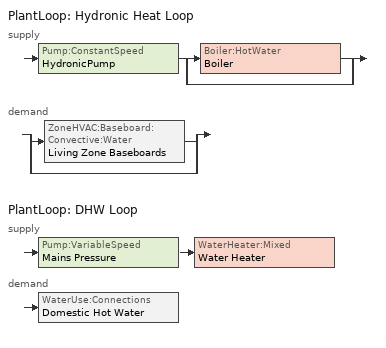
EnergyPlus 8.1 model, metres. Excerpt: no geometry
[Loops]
PlantLoop 'Hydronic Heat Loop'
 supply: Pump:ConstantSpeed 'HydronicPump' > split
  | Boiler:HotWater 'Boiler'
  | bypass
 demand: split
  | ZoneHVAC:Baseboard:Convective:Water 'Living Zone Baseboards'
  | bypass
PlantLoop 'DHW Loop'
 supply: Pump:VariableSpeed 'Mains Pressure' > WaterHeater:Mixed 'Water Heater'
 demand: WaterUse:Connections 'Domestic Hot Water'
[EnergyManagementSystem:Sensor]
SensibleLoadPredicted: living; Zone Predicted Sensible Load to Setpoint Heat Transfer Rate
Tout: living; Zone Outdoor Air Drybulb Temperature
Tin: living; Zone Mean Air Temperature
Win: living; Zone Mean Air Humidity Ratio
Q_heat: Boiler; Boiler Gas Energy
HydronicPumpElec: HydronicPump; Pump Electric Energy
Boiler_RTF: Boiler; Boiler Part Load Ratio
Q_WH: Water Heater; Water Heater Gas Energy
[EnergyManagementSystem:ProgramCallingManager]
HydronicPumpElecConv: EndOfSystemTimestepBeforeHVACReporting; HydronicPumpElectricityConversionProgram
[EnergyManagementSystem:Program]
HydronicPumpElectricityConversionProgram: Set HydronicPumpElec=HydronicPumpElec*Boiler_RTF
[ZoneControl:Thermostat]
Living Zone Thermostat: Zone=living; Control Type Schedule=LivingZoneControl; Control 1=Living Zone Temperature SP
[ThermostatSetpoint:SingleHeating]
Living Zone Temperature SP: Heating Setpoint Temperature Schedule=HeatingSetPoint
[Sizing:Zone]
living: Zone Cooling Design Supply Air Temperature Input Method=SupplyAirTemperature; Zone Cooling Design Supply Air Temperature {C}=12.7778; Zone Heating Design Supply Air Temperature Input Method=SupplyAirTemperature; Zone Heating Design Supply Air Temperature {C}=48.8889; Zone Cooling Design Supply Air Humidity Ratio {kgWater/kgDryAir}=0.008; Zone Heating Design Supply Air Humidity Ratio {kgWater/kgDryAir}=0
[WaterUse:Equipment]
Name | Peak Flow rate {m^3/s} | Flow Rate Fraction Schedule | Target Temperature Schedule
Clothes Washer | 1.08055e-06 | ClothesWasher | CWWaterTempSchedule
Dishwasher | 3.95453e-07 | Dishwasher | DWWaterTempSchedule
Sinks | 2.13288e-06 | Sinks | SSBWaterTempSchedule
Showers | 3.79135e-06 | Showers | SSBWaterTempSchedule
Baths | 9.65901e-07 | Baths | SSBWaterTempSchedule
[EnergyManagementSystem:OutputVariable]
HydronicPump Electric Consumption: EMS Variable=HydronicPumpElec; Type of Data in Variable=Summed; Update Frequency=SystemTimestep; EMS Program or Subroutine=HydronicPumpElectricityConversionProgram; Units=J
[Sizing:Plant] Loop Type=Heating
Name | Design Loop Exit Temperature {C} | Loop Design Temperature Difference {deltaC}
Hydronic Heat Loop | 82.2222 | 11.1111
DHW Loop | 51.6667 | 5.55556
[PlantLoop] Fluid Type=Water; Maximum Loop Temperature {C}=100; Minimum Loop Temperature {C}=0; Load Distribution Scheme=Optimal
Name | Plant Equipment Operation Scheme | Maximum Loop Flow rate {m^3/s} | Minimum Loop Flow rate {m^3/s} | Plant Loop Volume {m} | Maximum Loop Flow Rate {m/s}  (This size represents the physical limitations to flow due to losses in the piping system. For BEopt we assume that the pipes are always adequately sized) | Minimum Loop Flow Rate {m^3/s} | Plant Loop Volume {m^3}
Hydronic Heat Loop | Hydronic Heat Loop Operation | autosize | 0 | autocalculate
DHW Loop | DHW Loop Operation |  |  |  | 0.01 | 0 | 0.003
[PlantEquipmentOperationSchemes]
Name | Control Scheme 1 | Control Scheme 1 Schedule
Hydronic Heat Loop Operation | Hydronic Heat Control Scheme | HeatingSeasonSchedule
DHW Loop Operation | DHW Control Scheme | AlwaysOn
[PlantEquipmentOperation:HeatingLoad] Load Range 1 Lower Limit {W}=0; Load Range 1 Upper Limit {W}=1000000000000000
Name | Priority Control 1 Equip List
Hydronic Heat Control Scheme | Hydronic Heat Plant Equipment
DHW Control Scheme | DHW Plant Equipment
[PlantEquipmentList]
Hydronic Heat Plant Equipment: Boiler
DHW Plant Equipment: Water Heater
[Pump:ConstantSpeed]
HydronicPump: Rated Flow rate {m^3/s}=6.05504e-05; Rated Pump Head {Pa}=179352; Rated Power Consumption {W}=autosize; Motor Efficiency=0.9; Fraction of Motor Inefficiencies to Fluid Stream=0; Pump Control Type=Intermittent
[Boiler:HotWater]
Boiler: Fuel Type=NaturalGas; Nomimal Capacity {W}=2813.01; Nominal Thermal Efficiency=0.8; Efficiency Curve Temperature Evaluation Variable (either "EnteringBoiler" or "LeavingBoiler")=LeavingBoiler; Normalized Boiler Efficiency Curve=NonCondensingBoilerEff; Design Water Outlet Temperature {C}=82.2222; Design Water Flow rate {m^3/s}=autosize; Minimum Part Load Ratio=0; Maximum Part Load Ratio=1.1; Optimum Part Load Ratio=1; Water Outlet Upper Temperature Limit {C}=99.9; Boiler Flow Mode=ConstantFlow; Parasitic Electric Load {W}=76
[SetpointManager:Scheduled] Control Variable=Temperature
Name | Schedule | Setpoint Node or NodeList
Hydronic Heat Loop Setpoint Manager | HydronicHeatSupplySetpoint | Hydronic Heat Supply Outlet Node
DHW Loop Setpoint Manager | DHWSupplySetpoint | DHW Supply Outlet Node
[ZoneHVAC:Baseboard:Convective:Water]
Living Zone Baseboards: Availability Schedule=HeatingSeasonSchedule; U-Factor Times Area Value {W/K}=202.537; Maximum Water Flow rate {m^3/s}=0.000121179; Convergence Tolerance=0.001
[Zone equipment]
living: Living Zone Baseboards
[Pump:VariableSpeed]
Mains Pressure: Rated Flow Rate {m^3/s}=0.01; Rated Pump Head {Pa}=1; Rated Power Consumption {W}=0; Motor Efficiency=1; Fraction of Motor Inefficiencies to Fluid Stream=0; Coefficient 1 of the Part Load Performance Curve=0; Coefficient 2 of the Part Load Performance Curve=1; Coefficient 3 of the Part Load Performance Curve=0; Coefficient 4 of the Part Load Performance Curve=0; Minimum Flow Rate {m^3/s}=0; Pump Control Type=Intermittent
[WaterHeater:Mixed]
Water Heater: 0.143846, WaterHeaterSP1Schedule, 2, 99, Modulate, 11724, 0, 0, 0, NaturalGas, 0.773298, Zone, living, 4.15693, 1, 4.15693, 1, 1, 1, autosize, 1.5
[WaterUse:Connections]
Domestic Hot Water: Drain Water Heat Exchanger Type=None; Water Use Equipment 1=Sinks; Water Use Equipment 2=Showers; Water Use Equipment 3=Clothes Washer; Water Use Equipment 4=Dishwasher; Water Use Equipment 5=Baths
[Schedule:Constant]
Name | Schedule Type | Hourly Value
AlwaysOn | FRACTION | 1
CWWaterTempSchedule | TEMPERATURE | 33.6111
DHWSupplySetpoint; DWWaterTempSchedule; WaterHeaterSP1Schedule | TEMPERATURE | 51.6667
HydronicHeatSupplySetpoint | TEMPERATURE | 82.2222
LivingZoneControl | MULTIPLIER | 1
SSBWaterTempSchedule | TEMPERATURE | 43.3333
[Schedule:Day:Hourly]
BathsDayMult0; ClothesWasherDayMult2; DishwasherDayMult1; ShowersDayMult2; SinksDayMult1: FRACTION, 0, 0, 0, 0, 0, 0, 0, 0, 0, 0, 0, 0, 0, 0, 0, 0, 0, 0, 0, 0, 0, 0, 0, 0
BathsDayMult1: FRACTION, 0.0571429, 0.0285714, 0.0285714, 0.0285714, 0.0571429, 0.135714, 0.328571, 0.414286, 0.471429, 0.414286, 0.328571, 0.25, 0.221429, 0.164286, 0.164286, 0.164286, 0.278571, 0.328571, 0.55, 0.714286, 0.714286, 0.55, 0.471429, 0.278571
BathsDayMult2: FRACTION, 0.08, 0.04, 0.04, 0.04, 0.08, 0.19, 0.46, 0.58, 0.66, 0.58, 0.46, 0.35, 0.31, 0.23, 0.23, 0.23, 0.39, 0.46, 0.77, 1, 1, 0.77, 0.66, 0.39
ClothesWasherDayMult0: FRACTION, 0.085541, 0.0665319, 0.0380182, 0.0380182, 0.0665319, 0.10455, 0.2091, 0.465723, 0.693832, 0.817391, 0.798382, 0.712841, 0.636805, 0.570273, 0.465723, 0.494237, 0.475228, 0.465723, 0.465723, 0.465723, 0.465723, 0.446714, 0.304146, 0.161577
ClothesWasherDayMult1: FRACTION, 0.104651, 0.0813953, 0.0465116, 0.0465116, 0.0813953, 0.127907, 0.255814, 0.569767, 0.848837, 1, 0.976744, 0.872093, 0.77907, 0.697674, 0.569767, 0.604651, 0.581395, 0.569767, 0.569767, 0.569767, 0.569767, 0.546512, 0.372093, 0.197674
DishwasherDayMult0: FRACTION, 0.135135, 0.0630631, 0.045045, 0.027027, 0.027027, 0.0900901, 0.18018, 0.279279, 0.522523, 0.585586, 0.504505, 0.432432, 0.369369, 0.414414, 0.324324, 0.342342, 0.342342, 0.441441, 0.783784, 1, 0.810811, 0.603604, 0.396396, 0.279279
DishwasherDayMult2: FRACTION, 0.126126, 0.0588589, 0.042042, 0.0252252, 0.0252252, 0.0840841, 0.168168, 0.260661, 0.487688, 0.546547, 0.470871, 0.403604, 0.344745, 0.386787, 0.302703, 0.31952, 0.31952, 0.412012, 0.731532, 0.933333, 0.756757, 0.563363, 0.36997, 0.260661
HeatingSeasonSchedule01d; HeatingSeasonSchedule02d; HeatingSeasonSchedule03d; HeatingSeasonSchedule04d; HeatingSeasonSchedule05d; HeatingSeasonSchedule10d; HeatingSeasonSchedule11d; HeatingSeasonSchedule12d: ON/OFF, 1, 1, 1, 1, 1, 1, 1, 1, 1, 1, 1, 1, 1, 1, 1, 1, 1, 1, 1, 1, 1, 1, 1, 1
HeatingSeasonSchedule06d; HeatingSeasonSchedule07d; HeatingSeasonSchedule08d; HeatingSeasonSchedule09d: ON/OFF, 0, 0, 0, 0, 0, 0, 0, 0, 0, 0, 0, 0, 0, 0, 0, 0, 0, 0, 0, 0, 0, 0, 0, 0
HeatingSetPointDesignDay: TEMPERATURE, 21.1111, 21.1111, 21.1111, 21.1111, 21.1111, 21.1111, 21.1111, 21.1111, 21.1111, 21.1111, 21.1111, 21.1111, 21.1111, 21.1111, 21.1111, 21.1111, 21.1111, 21.1111, 21.1111, 21.1111, 21.1111, 21.1111, 21.1111, 21.1111
HeatingSetPointWeekday; HeatingSetPointWeekend: TEMPERATURE, 21.6667, 21.6667, 21.6667, 21.6667, 21.6667, 21.6667, 21.6667, 21.6667, 21.6667, 21.6667, 21.6667, 21.6667, 21.6667, 21.6667, 21.6667, 21.6667, 21.6667, 21.6667, 21.6667, 21.6667, 21.6667, 21.6667, 21.6667, 21.6667
ShowersDayMult0: FRACTION, 0.0870056, 0.039548, 0.0237288, 0.039548, 0.110734, 0.411299, 0.933333, 0.925424, 0.751412, 0.585311, 0.474576, 0.371751, 0.268927, 0.229379, 0.20565, 0.19774, 0.237288, 0.308475, 0.332203, 0.332203, 0.332203, 0.324294, 0.229379, 0.166102
ShowersDayMult1: FRACTION, 0.0932203, 0.0423729, 0.0254237, 0.0423729, 0.118644, 0.440678, 1, 0.991525, 0.805085, 0.627119, 0.508475, 0.398305, 0.288136, 0.245763, 0.220339, 0.211864, 0.254237, 0.330508, 0.355932, 0.355932, 0.355932, 0.347458, 0.245763, 0.177966
SinksDayMult0: FRACTION, 0.175897, 0.0879487, 0.0628205, 0.0628205, 0.0879487, 0.226154, 0.527692, 0.778974, 0.829231, 0.778974, 0.678462, 0.628205, 0.615641, 0.565385, 0.540256, 0.515128, 0.603077, 0.816667, 0.942308, 0.866923, 0.716154, 0.603077, 0.502564, 0.339231
SinksDayMult2: FRACTION, 0.186667, 0.0933333, 0.0666667, 0.0666667, 0.0933333, 0.24, 0.56, 0.826667, 0.88, 0.826667, 0.72, 0.666667, 0.653333, 0.6, 0.573333, 0.546667, 0.64, 0.866667, 1, 0.92, 0.76, 0.64, 0.533333, 0.36
[Schedule:Week:Compact]
BathsWk: For: Weekdays, BathsDayMult1, For: CustomDay1, BathsDayMult0, For: CustomDay2, BathsDayMult0, For: AllOtherDays, BathsDayMult2
ClothesWasherWk: For: Weekdays, ClothesWasherDayMult0, For: CustomDay1, ClothesWasherDayMult2, For: CustomDay2, ClothesWasherDayMult2, For: AllOtherDays, ClothesWasherDayMult1
DishwasherWk: For: Weekdays, DishwasherDayMult2, For: CustomDay1, DishwasherDayMult1, For: CustomDay2, DishwasherDayMult1, For: AllOtherDays, DishwasherDayMult0
HeatingSeasonSchedule01: For: Weekdays, HeatingSeasonSchedule01d, For: CustomDay1, HeatingSeasonSchedule01d, For: CustomDay2, HeatingSeasonSchedule01d, For: AllOtherDays, HeatingSeasonSchedule01d
HeatingSeasonSchedule02: For: Weekdays, HeatingSeasonSchedule02d, For: CustomDay1, HeatingSeasonSchedule02d, For: CustomDay2, HeatingSeasonSchedule02d, For: AllOtherDays, HeatingSeasonSchedule02d
HeatingSeasonSchedule03: For: Weekdays, HeatingSeasonSchedule03d, For: CustomDay1, HeatingSeasonSchedule03d, For: CustomDay2, HeatingSeasonSchedule03d, For: AllOtherDays, HeatingSeasonSchedule03d
HeatingSeasonSchedule04: For: Weekdays, HeatingSeasonSchedule04d, For: CustomDay1, HeatingSeasonSchedule04d, For: CustomDay2, HeatingSeasonSchedule04d, For: AllOtherDays, HeatingSeasonSchedule04d
HeatingSeasonSchedule05: For: Weekdays, HeatingSeasonSchedule05d, For: CustomDay1, HeatingSeasonSchedule05d, For: CustomDay2, HeatingSeasonSchedule05d, For: AllOtherDays, HeatingSeasonSchedule05d
HeatingSeasonSchedule06: For: Weekdays, HeatingSeasonSchedule06d, For: CustomDay1, HeatingSeasonSchedule06d, For: CustomDay2, HeatingSeasonSchedule06d, For: AllOtherDays, HeatingSeasonSchedule06d
HeatingSeasonSchedule07: For: Weekdays, HeatingSeasonSchedule07d, For: CustomDay1, HeatingSeasonSchedule07d, For: CustomDay2, HeatingSeasonSchedule07d, For: AllOtherDays, HeatingSeasonSchedule07d
HeatingSeasonSchedule08: For: Weekdays, HeatingSeasonSchedule08d, For: CustomDay1, HeatingSeasonSchedule08d, For: CustomDay2, HeatingSeasonSchedule08d, For: AllOtherDays, HeatingSeasonSchedule08d
HeatingSeasonSchedule09: For: Weekdays, HeatingSeasonSchedule09d, For: CustomDay1, HeatingSeasonSchedule09d, For: CustomDay2, HeatingSeasonSchedule09d, For: AllOtherDays, HeatingSeasonSchedule09d
HeatingSeasonSchedule10: For: Weekdays, HeatingSeasonSchedule10d, For: CustomDay1, HeatingSeasonSchedule10d, For: CustomDay2, HeatingSeasonSchedule10d, For: AllOtherDays, HeatingSeasonSchedule10d
HeatingSeasonSchedule11: For: Weekdays, HeatingSeasonSchedule11d, For: CustomDay1, HeatingSeasonSchedule11d, For: CustomDay2, HeatingSeasonSchedule11d, For: AllOtherDays, HeatingSeasonSchedule11d
HeatingSeasonSchedule12: For: Weekdays, HeatingSeasonSchedule12d, For: CustomDay1, HeatingSeasonSchedule12d, For: CustomDay2, HeatingSeasonSchedule12d, For: AllOtherDays, HeatingSeasonSchedule12d
HeatingSetPointWeek: For: Weekdays, HeatingSetPointWeekday, For: CustomDay1, HeatingSetPointWeekday, For: CustomDay2, HeatingSetPointWeekend, For: WinterDesignDay, HeatingSetPointDesignDay, For: AllOtherDays, HeatingSetPointWeekend
ShowersWk: For: Weekdays, ShowersDayMult0, For: CustomDay1, ShowersDayMult2, For: CustomDay2, ShowersDayMult2, For: AllOtherDays, ShowersDayMult1
SinksWk: For: Weekdays, SinksDayMult0, For: CustomDay1, SinksDayMult1, For: CustomDay2, SinksDayMult1, For: AllOtherDays, SinksDayMult2
[Schedule:Year]
Baths: FRACTION, BathsWk, 1, 1, 12, 31
ClothesWasher: FRACTION, ClothesWasherWk, 1, 1, 12, 31
Dishwasher: FRACTION, DishwasherWk, 1, 1, 12, 31
HeatingSeasonSchedule: ON/OFF, HeatingSeasonSchedule01, 1, 1, 1, 31, HeatingSeasonSchedule02, 2, 1, 2, 28, HeatingSeasonSchedule03, 3, 1, 3, 31, HeatingSeasonSchedule04, 4, 1, 4, 30, HeatingSeasonSchedule05, 5, 1, 5, 31, HeatingSeasonSchedule06, 6, 1, 6, 30, HeatingSeasonSchedule07, 7, 1, 7, 31, HeatingSeasonSchedule08, 8, 1, 8, 31, HeatingSeasonSchedule09, 9, 1, 9, 30, HeatingSeasonSchedule10, 10, 1, 10, 31, HeatingSeasonSchedule11, 11, 1, 11, 30, HeatingSeasonSchedule12, 12, 1, 12, 31
HeatingSetPoint: TEMPERATURE, HeatingSetPointWeek, 1, 1, 12, 31
Showers: FRACTION, ShowersWk, 1, 1, 12, 31
Sinks: FRACTION, SinksWk, 1, 1, 12, 31
[Curve:Bicubic]
NonCondensingBoilerEff: Coefficient1 Constant=1.11172; Coefficient2 x=0.0786141; Coefficient3 x**2=-0.400426; Coefficient4 y=0; Coefficient5 y**2=-0.000156783; Coefficient6 x*y=0.0093846; Coefficient7 x**3=0.234258; Coefficient8 y**3=1.32927e-06; Coefficient9 x**2*y=-0.0044467; Coefficient10 x*y**2=-1.22498e-05; Minimum Value of x=0.1; Maximum Value of x=1; Minimum Value of y=20; Maximum Value of y=80
